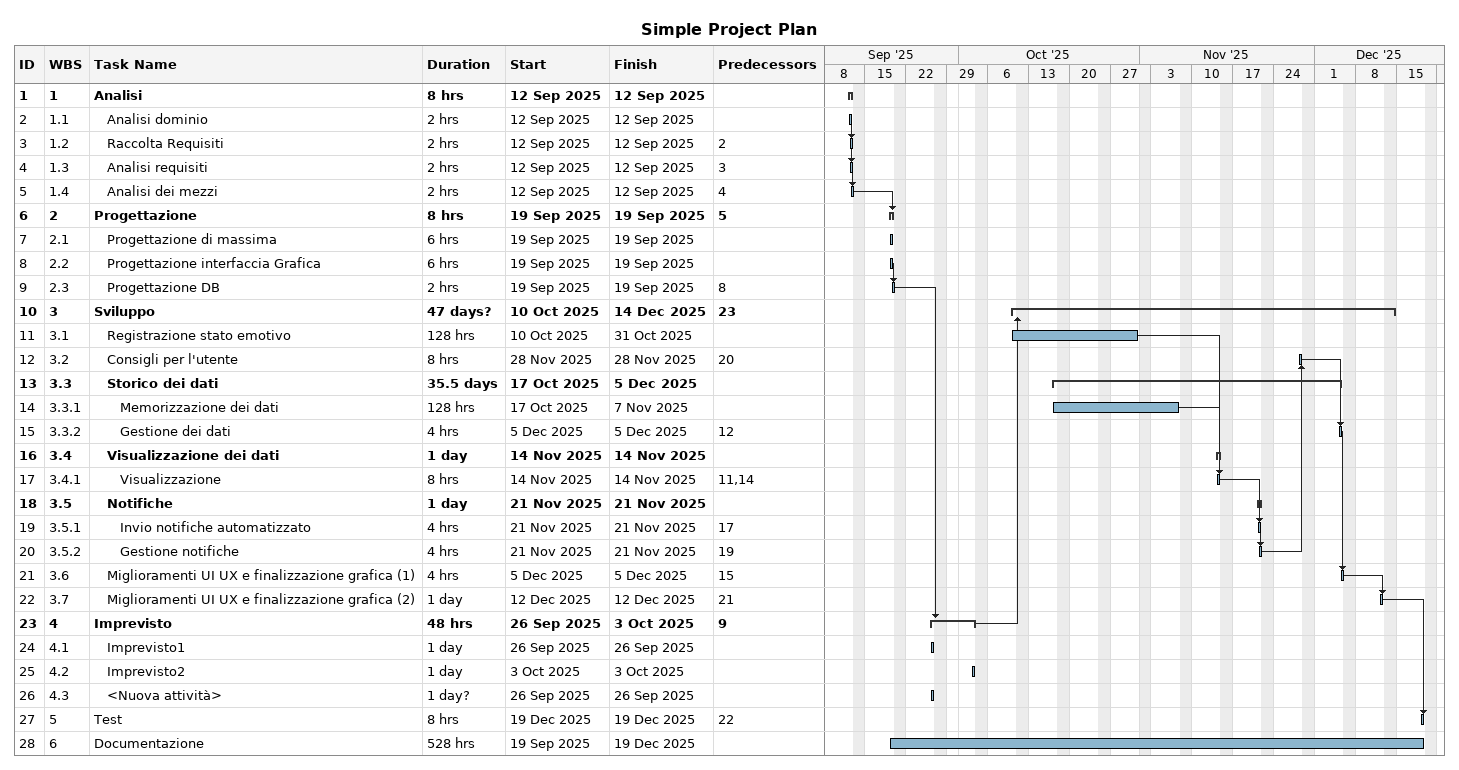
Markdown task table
Simple Project Plan

| ID | WBS | Task | Duration | Start | Finish | Predecessors |
|---|---|---|---|---|---|---|
| 1 | 1 | **Analisi** | 8h | 2025-09-12 | 2025-09-12 |  |
| 2 | 1.1 | Analisi dominio | 2h | 2025-09-12 | 2025-09-12 |  |
| 3 | 1.2 | Raccolta Requisiti | 2h | 2025-09-12 | 2025-09-12 | 2 |
| 4 | 1.3 | Analisi requisiti | 2h | 2025-09-12 | 2025-09-12 | 3 |
| 5 | 1.4 | Analisi dei mezzi | 2h | 2025-09-12 | 2025-09-12 | 4 |
| 6 | 2 | **Progettazione** | 8h | 2025-09-19 | 2025-09-19 | 5 |
| 7 | 2.1 | Progettazione di massima | 6h | 2025-09-19 | 2025-09-19 |  |
| 8 | 2.2 | Progettazione interfaccia Grafica | 6h | 2025-09-19 | 2025-09-19 |  |
| 9 | 2.3 | Progettazione DB | 2h | 2025-09-19 | 2025-09-19 | 8 |
| 10 | 3 | **Sviluppo** | 47d? | 2025-10-10 | 2025-12-14 | 23 |
| 11 | 3.1 | Registrazione stato emotivo | 128h | 2025-10-10 | 2025-10-31 |  |
| 12 | 3.2 | Consigli per l'utente | 8h | 2025-11-28 | 2025-11-28 | 20 |
| 13 | 3.3 | **Storico dei dati** | 35.5d | 2025-10-17 | 2025-12-05 |  |
| 14 | 3.3.1 | Memorizzazione dei dati | 128h | 2025-10-17 | 2025-11-07 |  |
| 15 | 3.3.2 | Gestione dei dati | 4h | 2025-12-05 | 2025-12-05 | 12 |
| 16 | 3.4 | **Visualizzazione dei dati** | 1d | 2025-11-14 | 2025-11-14 |  |
| 17 | 3.4.1 | Visualizzazione | 8h | 2025-11-14 | 2025-11-14 | 11, 14 |
| 18 | 3.5 | **Notifiche** | 1d | 2025-11-21 | 2025-11-21 |  |
| 19 | 3.5.1 | Invio notifiche automatizzato | 4h | 2025-11-21 | 2025-11-21 | 17 |
| 20 | 3.5.2 | Gestione notifiche | 4h | 2025-11-21 | 2025-11-21 | 19 |
| 21 | 3.6 | Miglioramenti UI UX e finalizzazione grafica (1) | 4h | 2025-12-05 | 2025-12-05 | 15 |
| 22 | 3.7 | Miglioramenti UI UX e finalizzazione grafica (2) | 1d | 2025-12-12 | 2025-12-12 | 21 |
| 23 | 4 | **Imprevisto** | 48h | 2025-09-26 | 2025-10-03 | 9 |
| 24 | 4.1 | Imprevisto1 | 1d | 2025-09-26 | 2025-09-26 |  |
| 25 | 4.2 | Imprevisto2 | 1d | 2025-10-03 | 2025-10-03 |  |
| 26 | 4.3 | <Nuova attività> | 1d? | 2025-09-26 | 2025-09-26 |  |
| 27 | 5 | Test | 8h | 2025-12-19 | 2025-12-19 | 22 |
| 28 | 6 | Documentazione | 528h | 2025-09-19 | 2025-12-19 |  |
